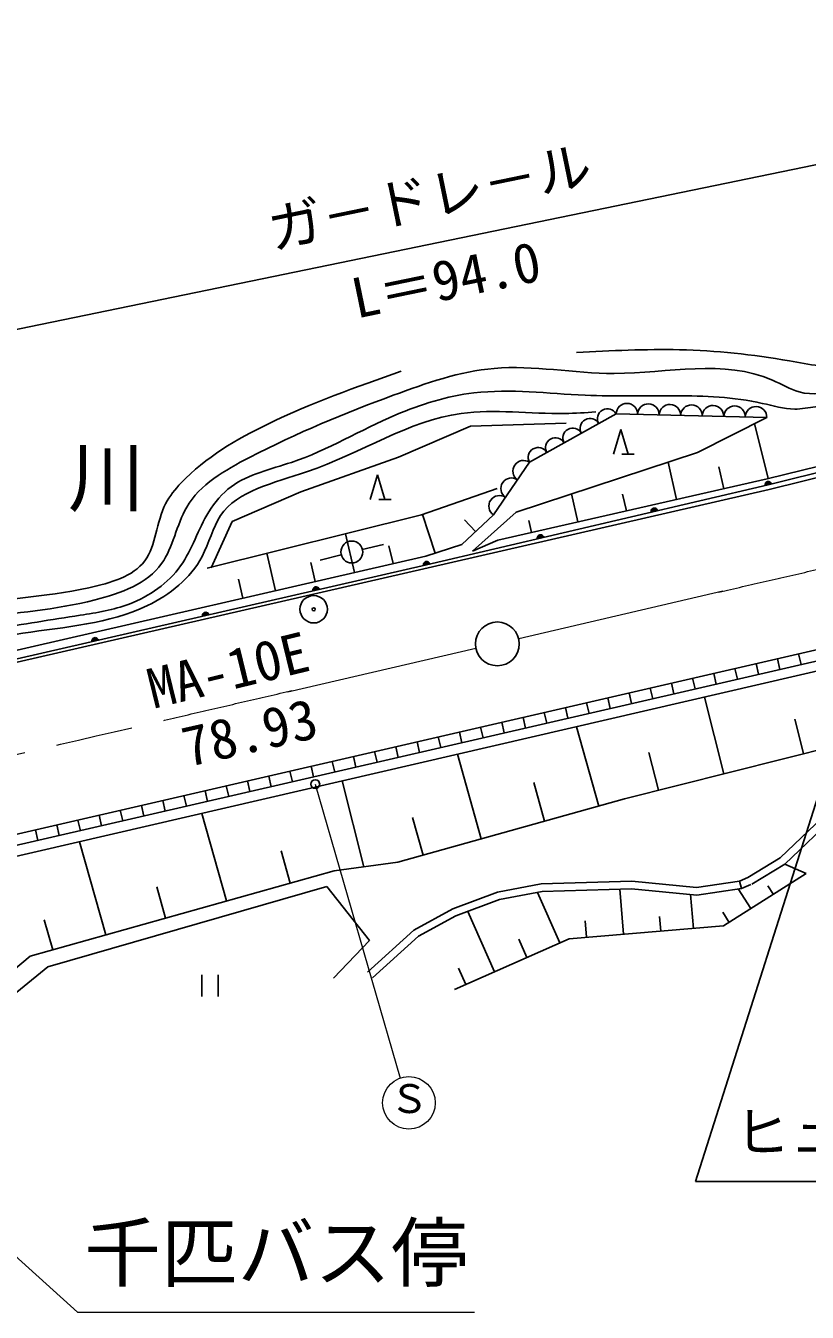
# Model space of a CAD drawing. Units: millimetres, scale not verified. Extents: x 40000 to 680000, y 20000 to 380000.
# Drawn here: x 233986 to 269662, y 284464 to 343223 of the extents above; entities that cross this region are included whole.
import ezdxf
from ezdxf.enums import TextEntityAlignment as Align

# ---------------------------------------------------------------- set-up
doc = ezdxf.new("R2010")
doc.units = ezdxf.units.MM
doc.header["$LTSCALE"] = 1000
doc.linetypes.add('CHAIN', pattern=[18.5, 12, -1.5, 3.5, -1.5])
for name, color, linetype, lineweight in [('M-BGD', 7, 'Continuous', 25), ('M-BMK', 2, 'CHAIN', 13), ('M-BMK-SRVR', 3, 'Continuous', 25), ('M-STR-HTXT', 7, 'Continuous', 13), ('M-STR-STR3', 7, 'Continuous', 25)]:
    doc.layers.add(name, color=color, linetype=linetype, lineweight=lineweight)
doc.styles.add('ＭＳ ゴシック', font='')
doc.styles.get('ＭＳ ゴシック').set_extended_font_data('MS Gothic')

msp = doc.modelspace()

# ---------------------------------------------------------------- linework, layer by layer
at = {"layer": 'M-BGD'}
for p, q in [((284290, 326607), (267835, 322527)), ((284298, 326298), (267882, 322262)), ((284409, 326114), (267925, 322048)), ((254291, 324936), (258663, 325065)), ((260936, 325497), (256982, 323283)), ((267814, 325329), (260936, 325497)), ((264654, 323736), (267814, 325329)), ((267259, 325049), (267881, 322538)), ((250999, 323519), (254291, 324936)), ((260810, 323660), (261146, 324780)), ((261146, 324780), (261482, 323660)), ((246542, 321942), (250999, 323519)), ((256982, 323283), (255337, 320883)), ((256368, 321010), (264654, 323736)), ((261202, 323660), (261762, 323660)), ((263305, 323292), (263695, 321584)), ((249712, 321590), (250048, 322710)), ((250048, 322710), (250384, 321590)), ((265632, 323070), (265858, 322077)), ((255501, 322094), (252049, 320887)), ((267882, 322262), (252286, 318603)), ((267925, 322048), (252364, 318465)), ((267835, 322527), (255533, 319724)), ((243416, 320580), (246542, 321942)), ((250104, 321590), (250664, 321590)), ((258901, 321843), (259194, 320558)), ((261233, 321834), (261408, 321063)), ((252049, 320887), (242272, 318448)), ((252100, 320905), (252669, 319135)), ((255337, 320883), (253887, 319526)), ((254383, 319218), (256368, 321010)), ((242453, 318468), (243416, 320580)), ((254016, 320655), (254519, 320118)), ((256949, 320626), (257074, 320075)), ((248582, 320022), (248991, 318249)), ((255533, 319724), (254383, 319218)), ((244996, 319127), (245390, 317418)), ((248389, 319065), (247419, 318815)), ((249349, 319305), (250319, 319535)), ((250566, 319476), (250755, 318655)), ((253887, 319526), (252245, 318999)), ((252245, 318999), (210754, 309435)), ((252286, 318603), (211938, 309332)), ((247001, 318700), (247200, 317836)), ((252364, 318465), (210856, 308932)), ((243694, 317953), (243897, 317074)), ((213302, 301626), (271126, 314965)), ((213422, 301141), (271236, 314477)), ((269266, 314535), (269378, 314048)), ((212098, 300313), (272094, 314212)), ((266363, 313866), (266475, 313379)), ((267331, 314089), (267443, 313602)), ((268298, 314312), (268411, 313825)), ((263460, 313196), (263573, 312709)), ((264428, 313419), (264540, 312932)), ((265395, 313643), (265508, 313155)), ((261525, 312750), (261637, 312263)), ((262493, 312973), (262605, 312486)), ((258622, 312080), (258735, 311593)), ((259590, 312303), (259702, 311816)), ((260557, 312527), (260670, 312039)), ((264977, 312563), (265861, 309062)), ((256687, 311634), (256799, 311147)), ((257655, 311857), (257767, 311370)), ((269099, 311555), (269497, 309980)), ((253784, 310964), (253897, 310477)), ((254752, 311187), (254864, 310700)), ((255719, 311411), (255832, 310923)), ((259130, 311208), (260142, 307586)), ((250881, 310295), (250994, 309807)), ((251849, 310518), (251961, 310031)), ((252817, 310741), (252929, 310254)), ((261321, 307916), (272685, 310785)), ((248946, 309848), (249059, 309361)), ((249914, 310071), (250026, 309584)), ((253690, 309948), (254770, 306085)), ((262431, 310026), (262865, 308305)), ((246043, 309179), (246156, 308691)), ((247011, 309402), (247123, 308915)), ((247979, 309625), (248091, 309138)), ((243141, 308509), (243253, 308022)), ((244108, 308732), (244221, 308245)), ((245076, 308955), (245188, 308468)), ((248433, 308730), (249423, 304814)), ((257175, 308660), (257668, 306895)), ((241205, 308063), (241318, 307575)), ((242173, 308286), (242285, 307799)), ((250973, 305024), (261321, 307916)), ((271591, 308251), (268421, 305214)), ((271864, 308027), (268635, 304934)), ((238303, 307393), (238415, 306906)), ((239270, 307616), (239383, 307129)), ((240238, 307839), (240350, 307352)), ((235400, 306723), (235512, 306236)), ((236367, 306947), (236480, 306459)), ((237335, 307170), (237447, 306683)), ((242031, 307247), (243157, 303248)), ((251641, 307063), (252121, 305345)), ((234432, 306500), (234545, 306013)), ((236443, 305953), (237641, 301696)), ((245644, 305535), (246058, 304065)), ((248068, 304630), (250973, 305024)), ((268421, 305214), (266946, 304320)), ((234183, 300723), (248068, 304630)), ((269608, 304499), (265834, 302107)), ((268635, 304934), (267127, 304020)), ((268635, 304934), (269608, 304499)), ((234996, 300237), (247731, 303909)), ((239971, 303891), (240373, 302465)), ((247731, 303909), (249676, 301451)), ((257518, 304024), (255525, 303651)), ((261651, 304161), (257518, 304024)), ((261639, 303810), (257556, 303675)), ((261101, 303792), (261272, 301730)), ((264617, 303509), (261639, 303810)), ((264608, 303861), (261651, 304161)), ((266566, 304160), (264608, 303861)), ((266661, 303820), (264617, 303509)), ((266513, 303798), (267083, 302898)), ((266946, 304320), (266566, 304160)), ((266566, 304160), (266661, 303820)), ((267081, 303997), (266661, 303820)), ((267869, 303938), (268114, 303552)), ((255525, 303651), (253479, 302893)), ((255619, 303313), (253624, 302573)), ((257556, 303675), (255619, 303313)), ((257353, 303637), (258372, 301336)), ((264335, 303537), (264462, 301994)), ((253479, 302893), (251706, 301923)), ((254164, 302773), (255386, 300014)), ((265803, 302735), (266096, 302273)), ((234831, 302386), (235217, 301014)), ((253624, 302573), (251910, 301635)), ((265834, 302107), (258800, 301526)), ((259519, 302342), (259581, 301590)), ((262921, 302534), (262976, 301871)), ((249676, 301451), (248039, 299724)), ((251706, 301923), (249587, 300003)), ((251910, 301635), (249822, 299744)), ((258800, 301526), (253565, 299208)), ((256500, 301503), (256868, 300670)), ((229202, 296559), (234183, 300723)), ((230474, 296557), (234996, 300237)), ((242023, 298881), (242023, 299881)), ((242773, 299881), (242773, 298881)), ((253744, 300185), (254077, 299434))]:
    msp.add_line(p, q, dxfattribs=at)
for centre, radius in [((248870, 319185), 500), ((247204, 308588), 200)]:
    msp.add_circle(centre, radius, dxfattribs=at)
for centre, radius, start, end in [((260541, 325275), 453, 29.23787, 209.23787), ((261428, 325485), 491, 358.6024, 178.6024), ((262410, 325461), 491, 358.6024, 178.6024), ((263393, 325437), 491, 358.6024, 178.6024), ((264375, 325413), 491, 358.6024, 178.6024), ((265358, 325389), 491, 358.6024, 178.6024), ((266340, 325365), 491, 358.6024, 178.6024), ((267323, 325341), 491, 358.6024, 178.6024), ((259750, 324833), 453, 29.23787, 209.23787), ((258168, 323947), 453, 29.23787, 209.23787), ((258959, 324390), 453, 29.23787, 209.23787), ((257377, 323505), 453, 29.23787, 209.23787), ((256708, 322883), 485, 55.57151, 235.57151), ((256159, 322083), 485, 55.57151, 235.57151), ((267882, 322262), 150, 13.81237, 193.20401), ((267882, 322262), 100, 13.81237, 193.20401), ((267882, 322262), 50, 13.81237, 193.20401), ((255611, 321283), 485, 55.57151, 235.57151), ((262684, 321042), 150, 13.20401, 193.20401), ((262684, 321042), 100, 13.20401, 193.20401), ((262684, 321042), 50, 13.20401, 193.20401), ((257485, 319823), 150, 13.20401, 193.20401), ((257485, 319823), 100, 13.20401, 193.20401), ((257485, 319823), 50, 13.20401, 193.20401), ((252286, 318603), 150, 13.20401, 192.94005), ((252286, 318603), 100, 13.20401, 192.94005), ((252286, 318603), 50, 13.20401, 192.94005), ((247242, 317444), 150, 12.94005, 192.94005), ((247242, 317444), 100, 12.94005, 192.94005), ((247242, 317444), 50, 12.94005, 192.94005), ((242199, 316285), 150, 12.94005, 192.94005), ((242199, 316285), 100, 12.94005, 192.94005), ((242199, 316285), 50, 12.94005, 192.94005), ((237155, 315126), 150, 12.94005, 192.94005), ((237155, 315126), 100, 12.94005, 192.94005), ((237155, 315126), 50, 12.94005, 192.94005)]:
    msp.add_arc(centre, radius, start, end, dxfattribs=at)
for points, knots in [([(215188, 314801), (215977, 314716), (216766, 314631), (217558, 314562), (218585, 314474), (219616, 314414), (220645, 314426), (221928, 314441), (223209, 314567), (224482, 314767), (226928, 315152), (229345, 315810), (231748, 316166), (233524, 316429), (235293, 316526), (237154, 317001), (238331, 317302), (239544, 317753), (240190, 318656), (240717, 319392), (240867, 320428), (241333, 321231), (241938, 322274), (243078, 322925), (244200, 323506), (246392, 324641), (248519, 325512), (250762, 326345), (252257, 326901), (253805, 327440), (255367, 327573), (257167, 327727), (258986, 327341), (260854, 327343), (263310, 327346), (265851, 328019), (268069, 327036), (268480, 326854), (268881, 326614), (269297, 326499), (270510, 326162), (271855, 326883), (273057, 327573), (274220, 328242), (275249, 328882), (276319, 329492), (279263, 331171), (282514, 332620), (285567, 334289), (287606, 335403), (289557, 336616), (291630, 337704), (293572, 338723), (295621, 339634), (297770, 339891), (299253, 340069), (300783, 339935), (302260, 339623), (304295, 339191), (306230, 338420), (308246, 338011), (309628, 337731), (311047, 337621), (312467, 337512)], [0, 0, 0, 0, 1, 1, 1, 2, 2, 2, 3, 3, 3, 4, 4, 4, 5, 5, 5, 6, 6, 6, 7, 7, 7, 8, 8, 8, 9, 9, 9, 10, 10, 10, 11, 11, 11, 12, 12, 12, 13, 13, 13, 14, 14, 14, 15, 15, 15, 16, 16, 16, 17, 17, 17, 18, 18, 18, 19, 19, 19, 20, 20, 20, 21, 21, 21, 21]), ([(219925, 313813), (221297, 313912), (222669, 314011), (224031, 314183), (225650, 314387), (227255, 314692), (228860, 314994), (230087, 315224), (231314, 315452), (232544, 315663), (233851, 315888), (235161, 316093), (236474, 316298), (237231, 316416), (237989, 316534), (238712, 316809), (239632, 317159), (240495, 317764), (241056, 318554), (241589, 319305), (241849, 320223), (242342, 321021), (242616, 321463), (242961, 321868), (243369, 322171), (244153, 322754), (245168, 322961), (246118, 323281), (247794, 323845), (249269, 324761), (250876, 325449), (252016, 325936), (253222, 326308), (254445, 326453), (256119, 326652), (257825, 326424), (259520, 326347), (260898, 326286), (262269, 326324), (263644, 326321), (264971, 326319), (266301, 326278), (267610, 325977), (268104, 325864), (268595, 325713), (269090, 325713), (269405, 325713), (269722, 325775), (270042, 325819), (270737, 325915), (271447, 325928), (272104, 326110), (273092, 326382), (273960, 327035), (274853, 327616), (277014, 329025), (279320, 330021), (281647, 331000), (283529, 331793), (285424, 332575), (287330, 333326), (289004, 333987), (290687, 334624), (292406, 335150), (293025, 335340), (293649, 335516), (294283, 335653), (296252, 336078), (298314, 336132), (300316, 335884), (301575, 335728), (302811, 335454), (304044, 335170), (305116, 334924), (306186, 334670), (307256, 334417)], [0, 0, 0, 0, 1, 1, 1, 2, 2, 2, 3, 3, 3, 4, 4, 4, 5, 5, 5, 6, 6, 6, 7, 7, 7, 8, 8, 8, 9, 9, 9, 10, 10, 10, 11, 11, 11, 12, 12, 12, 13, 13, 13, 14, 14, 14, 15, 15, 15, 16, 16, 16, 17, 17, 17, 18, 18, 18, 19, 19, 19, 20, 20, 20, 21, 21, 21, 22, 22, 22, 23, 23, 23, 24, 24, 24, 25, 25, 25, 25]), ([(283402, 334188), (281606, 333343), (279810, 332499), (278069, 331600), (276556, 330818), (275085, 329995), (273638, 328972), (272943, 328481), (272253, 327944), (271482, 327757), (270661, 327558), (269748, 327755), (268855, 327914), (267142, 328219), (265501, 328385), (263836, 328424), (262282, 328459), (260706, 328382), (259130, 328306)], [0, 0, 0, 0, 1, 1, 1, 2, 2, 2, 3, 3, 3, 4, 4, 4, 5, 5, 5, 6, 6, 6, 6]), ([(214919, 315358), (216246, 315223), (217574, 315089), (218908, 315040), (220352, 314988), (221804, 315036), (223237, 315199), (224577, 315351), (225902, 315604), (227226, 315902), (228478, 316183), (229730, 316506), (230966, 316718), (232888, 317047), (234772, 317109), (236859, 317556), (237854, 317770), (238896, 318071), (239420, 318780), (239932, 319474), (239950, 320557), (240372, 321387), (240553, 321743), (240809, 322053), (241083, 322342), (242192, 323509), (243606, 324340), (245061, 325044), (247035, 326000), (249082, 326720), (251130, 327441)], [0, 0, 0, 0, 1, 1, 1, 2, 2, 2, 3, 3, 3, 4, 4, 4, 5, 5, 5, 6, 6, 6, 7, 7, 7, 8, 8, 8, 9, 9, 9, 10, 10, 10, 10]), ([(220806, 313442), (223301, 313671), (225796, 313899), (228246, 314355), (230117, 314703), (231962, 315183), (233860, 315478), (235791, 315777), (237777, 315883), (239545, 316741), (240564, 317235), (241510, 317979), (242037, 318987), (242357, 319600), (242523, 320312), (242879, 320847), (243649, 322001), (245311, 322328), (246809, 322847), (249372, 323734), (251457, 325184), (253863, 325514), (255374, 325721), (257013, 325487), (258600, 325514), (259071, 325522), (259537, 325553), (260004, 325584)], [0, 0, 0, 0, 1, 1, 1, 2, 2, 2, 3, 3, 3, 4, 4, 4, 5, 5, 5, 6, 6, 6, 7, 7, 7, 8, 8, 8, 9, 9, 9, 9])]:
    msp.add_open_spline(points, degree=3, knots=knots, dxfattribs=at)
at = {"layer": 'M-BMK'}
for p, q in [((265806, 317396), (256491, 315217)), ((245954, 312807), (254538, 314788))]:
    msp.add_line(p, q, dxfattribs=at)
for points in [[(265622, 317355), (266343, 317521), (267064, 317688), (267786, 317854), (268507, 318020), (269229, 318186), (269950, 318351), (270672, 318517), (271393, 318682), (272115, 318847), (276445, 319835), (280778, 320812), (285126, 321722), (291655, 323090), (298220, 324308), (304832, 325194), (311439, 326079), (318092, 326633), (324755, 326864), (329197, 327018), (333643, 327029), (338084, 326904), (338825, 326883), (339566, 326859), (340306, 326836), (341047, 326813), (341787, 326791), (342527, 326766), (343266, 326741), (344005, 326711), (344744, 326682)], [(168317, 294298), (169029, 294504), (169740, 294710), (170452, 294913), (171165, 295116), (171878, 295316), (172592, 295511), (173306, 295707), (174022, 295900), (174737, 296090), (179032, 297230), (183346, 298296), (187668, 299329), (194155, 300879), (200659, 302356), (207159, 303846), (213656, 305335), (220150, 306836), (226643, 308338), (230976, 309341), (235309, 310344), (239641, 311349), (240364, 311517), (241086, 311684), (241808, 311852), (242530, 312020), (243252, 312188), (243974, 312355), (244696, 312523), (245418, 312691), (246140, 312859)]]:
    msp.add_open_spline(points, degree=3, knots=[0, 0, 0, 0, 1, 1, 1, 2, 2, 2, 3, 3, 3, 4, 4, 4, 5, 5, 5, 6, 6, 6, 7, 7, 7, 8, 8, 8, 9, 9, 9, 10, 10, 10, 10], dxfattribs=at)
at = {"layer": 'M-BMK-SRVR'}
for centre, radius in [((247130, 316571), 625), ((247130, 316571), 70), ((255517, 314991), 1000)]:
    msp.add_circle(centre, radius, dxfattribs=at)
at = {"layer": 'M-STR-HTXT'}
for p, q in [((247204, 308588), (251072, 295158)), ((236348, 284464), (217605, 301425)), ((236348, 284464), (254477, 284464))]:
    msp.add_line(p, q, dxfattribs=at)
msp.add_circle((251479, 294029), 1200, dxfattribs=at)
at = {"layer": 'M-STR-STR3'}
for p, q in [((208631, 324205), (300803, 343223)), ((272107, 314211), (264566, 290436)), ((264566, 290436), (286583, 290436))]:
    msp.add_line(p, q, dxfattribs=at)

# ---------------------------------------------------------------- texts
at = {"layer": 'M-BMK-SRVR', "style": 'ＭＳ ゴシック'}
for s, rotation, p in [('MA-10E', 13.717, (239929, 311484)), ('78.93', 12.829, (241487, 308822))]:
    msp.add_text(s, height=1833, rotation=rotation, dxfattribs=at).set_placement(p, align=Align.BOTTOM_LEFT)
at = {"layer": 'M-STR-HTXT', "style": 'ＭＳ ゴシック'}
for s, height, p in [('梅\u3000の\u3000木\u3000川', 2566, (214913, 320550)), ('Ｓ', 1320, (250589, 293168)), ('千匹バス停', 2566, (236661, 285139))]:
    msp.add_text(s, height=height, dxfattribs=at).set_placement(p, align=Align.BOTTOM_LEFT)
at = {"layer": 'M-STR-STR3', "style": 'ＭＳ ゴシック'}
for s, p in [('ガ－ドレ－ル', (245364, 332463)), ('L＝94.0', (249192, 329307))]:
    msp.add_text(s, height=1833, rotation=11.659, dxfattribs=at).set_placement(p, align=Align.BOTTOM_LEFT)
msp.add_text('ヒュ－ム管', height=1833, dxfattribs=at).set_placement((266361, 291229), align=Align.BOTTOM_LEFT)

doc.saveas('drawing.dxf')
